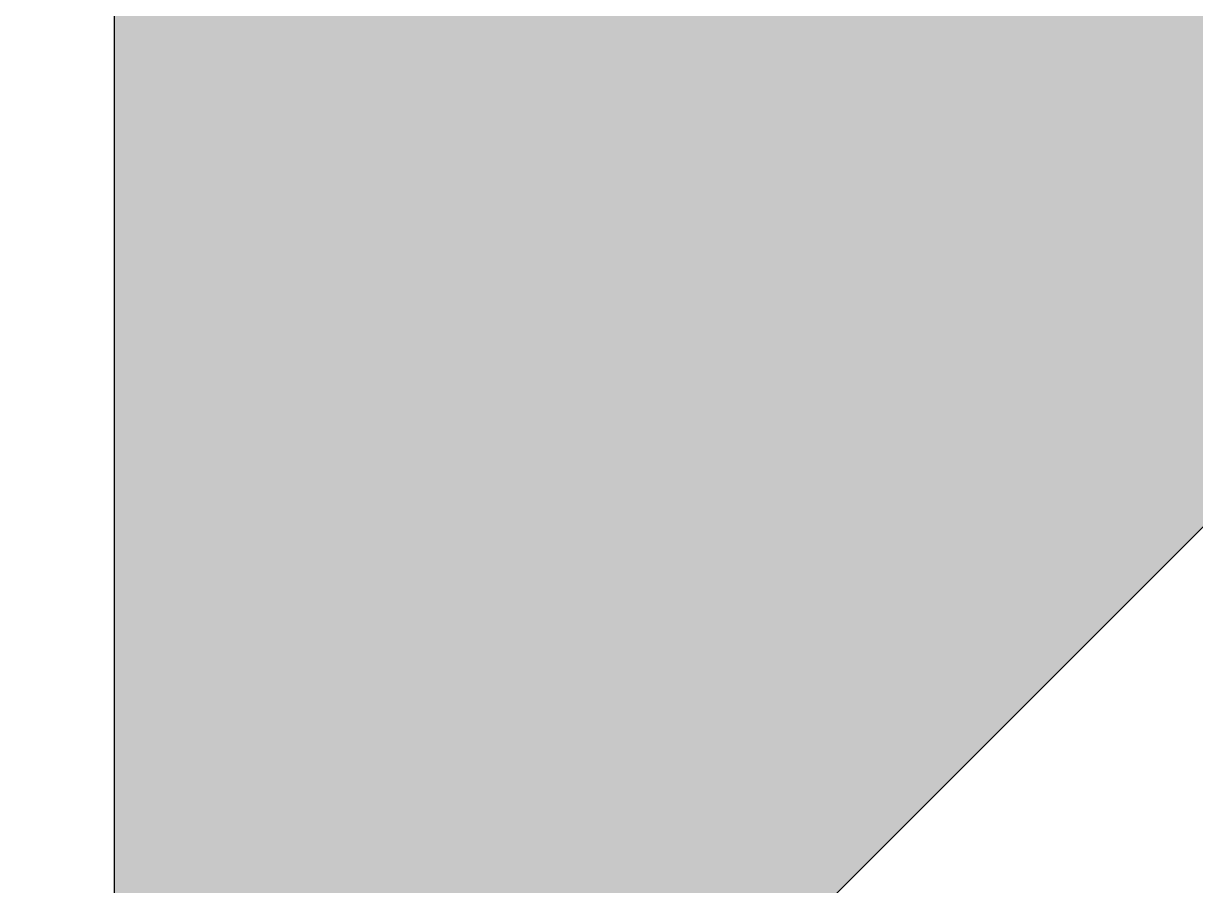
# Model space of a CAD drawing. Header units: metres. Extents: x 47789.1 to 47883.2, y 23415.6 to 23469.2.
# Drawn here: x 47835.2137977 to 47835.2141208, y 23455.0502012 to 23455.050439 of the extents above; entities that cross this region are included whole.
import ezdxf

# ---------------------------------------------------------------- set-up
doc = ezdxf.new("R2010")
doc.units = ezdxf.units.M
doc.header["$LTSCALE"] = 0.25
for name, color, linetype in [('0 @ 0.05', 7, 'Continuous'), ('0 @ 0.1', 7, 'Continuous'), ('0 @ 1', 7, 'Continuous'), ('SIMB_01', 1, 'Continuous'), ('SIMB_PREENCHIMENTO', 253, 'Continuous'), ('SIMB_TXT', 1, 'Continuous')]:
    doc.layers.add(name, color=color, linetype=linetype)
doc.styles.add('SIMB', font='arial.ttf')

# ---------------------------------------------------------------- blocks, each defined once
blk = doc.blocks.new('*U220')
at = {"layer": 'SIMB_PREENCHIMENTO', "transparency": 33554587}
h = blk.add_hatch(color=256, dxfattribs=at)
h.dxf.hatch_style = 1
h.paths.add_polyline_path([(1.5625, 1.5625), (0, 1.5625), (0, 0)])
at = {"layer": 'SIMB_01'}
blk.add_line((0, 7.77686795), (0, 0), dxfattribs=at)
blk.add_lwpolyline([(-1.5625, 1.5625), (0, 0), (1.5625, 1.5625), (-1.5625, 1.5625)], dxfattribs=at)
at = {"layer": 'SIMB_TXT', "style": 'SIMB'}
blk.add_attdef('00,00', (2.29890614, 7.10278688), '', height=2, dxfattribs=at)
blk = doc.blocks.new('*U352')
at = {"layer": '0 @ 0.05', "xscale": 0.05, "yscale": 0.05, "zscale": 0.05}
blk.add_blockref('*U220', (47835.21382268, 23455.05), dxfattribs=at)
at = {"layer": '0 @ 0.1', "xscale": 0.1, "yscale": 0.1, "zscale": 0.1}
blk.add_blockref('*U220', (47835.21382268, 23455.05), dxfattribs=at)
at = {"layer": '0 @ 1'}
blk.add_blockref('*U220', (47835.21382268, 23455.05), dxfattribs=at)

msp = doc.modelspace()

# ---------------------------------------------------------------- block references
msp.add_blockref('*U352', (0, 0))

doc.saveas('drawing.dxf')
